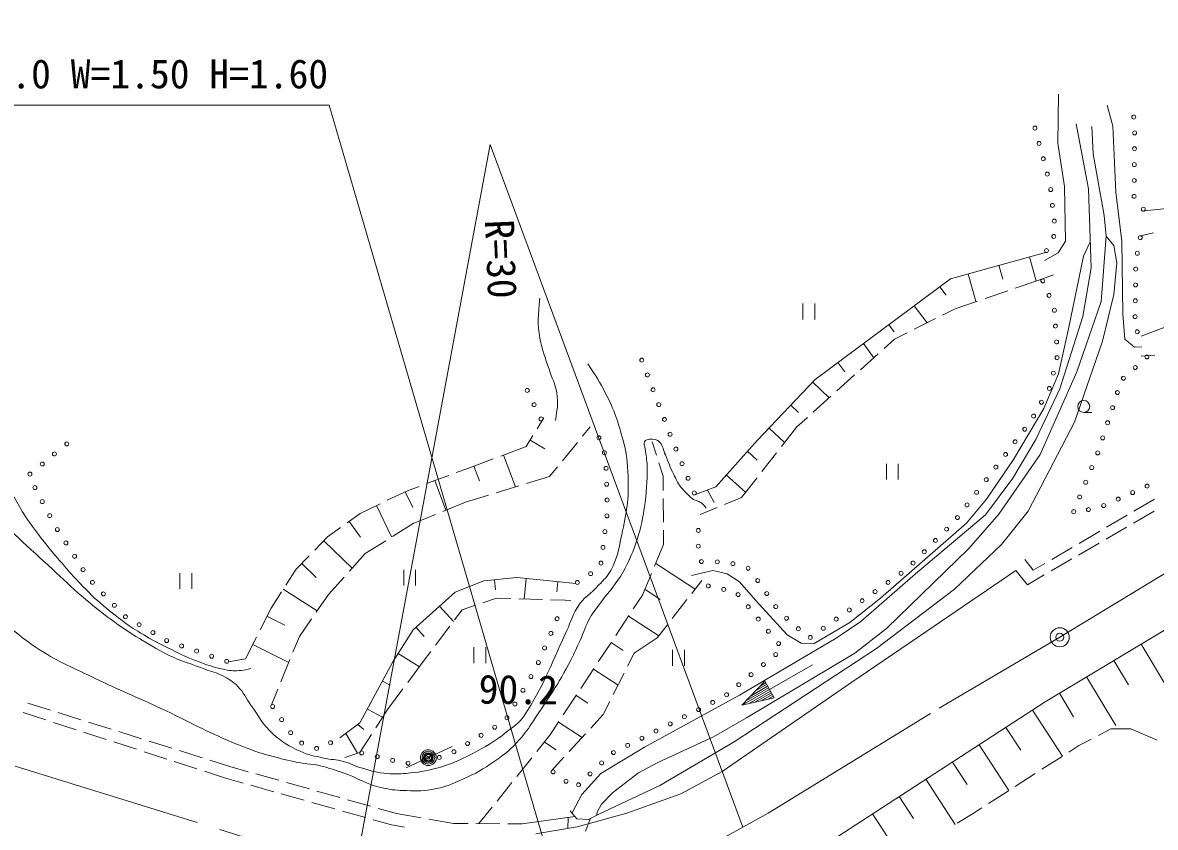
# Model space of a CAD drawing. Units: millimetres at full size, sheet at 1:1000; details may follow other scales. Extents: x 40000 to 680000, y 20000 to 380000.
# Drawn here: x 400324 to 471646, y 266400 to 317102 of the extents above; entities that cross this region are included whole.
import ezdxf
from ezdxf.enums import TextEntityAlignment as Align

# ---------------------------------------------------------------- set-up
doc = ezdxf.new("R2010")
doc.units = ezdxf.units.MM
doc.header["$LTSCALE"] = 1000
doc.header["$PDMODE"] = 32
doc.header["$PDSIZE"] = 500
doc.linetypes.add('CHAIN', pattern=[18.5, 12, -1.5, 3.5, -1.5])
for name, color, linetype, lineweight in [('M-BGD', 7, 'Continuous', 13), ('M-BMK', 2, 'CHAIN', 13), ('M-BMK-SRVR', 3, 'Continuous', 13), ('M-STR-HTXT', 7, 'Continuous', 13)]:
    doc.layers.add(name, color=color, linetype=linetype, lineweight=lineweight)
doc.layers.add('M-BGD-HTXT', color=7, linetype='Continuous')
doc.styles.add('ＭＳ ゴシック', font='')
doc.styles.get('ＭＳ ゴシック').set_extended_font_data('MS Gothic')

msp = doc.modelspace()

# ---------------------------------------------------------------- linework, layer by layer
at = {"layer": 'M-BGD'}
for p, q in [((471519, 303862), (470718, 303674)), ((461790, 301811), (462033, 300935)), ((463717, 302346), (464140, 300821)), ((459863, 301277), (460349, 299525)), ((465226, 301202), (464245, 300852)), ((458073, 300462), (458474, 299923)), ((464245, 300852), (462822, 300367)), ((460456, 299561), (459033, 299076)), ((462349, 300206), (460929, 299722)), ((449451, 299405), (449451, 298405)), ((450201, 298405), (450201, 299405)), ((456469, 299267), (457272, 298190)), ((459033, 299076), (458246, 298680)), ((457799, 298455), (456459, 297781)), ((454866, 298072), (455196, 297629)), ((456012, 297556), (455225, 297160)), ((453262, 296877), (453922, 295991)), ((455225, 297160), (454571, 296573)), ((454198, 296239), (453082, 295237)), ((471617, 296161), (470752, 296089)), ((451658, 295682), (452086, 295108)), ((452710, 294903), (451593, 293902)), ((450078, 294460), (451116, 293473)), ((451221, 293568), (450105, 292566)), ((448700, 293010), (449186, 292549)), ((467138, 292543), (467638, 292543)), ((433139, 292211), (432716, 291513)), ((449733, 292232), (449079, 291645)), ((432456, 291086), (432033, 290388)), ((435580, 291040), (436068, 291635)), ((447322, 291561), (448293, 290638)), ((449079, 291645), (448107, 290399)), ((432033, 290388), (430429, 289791)), ((432281, 290796), (433194, 290242)), ((434312, 289493), (435263, 290653)), ((440230, 289848), (439957, 290685)), ((429961, 289616), (428357, 289019)), ((430606, 289857), (431353, 287854)), ((445964, 290093), (446575, 289545)), ((447799, 290005), (446877, 288822)), ((428357, 289019), (427626, 288749)), ((428732, 289158), (429080, 288226)), ((433507, 288512), (433995, 289107)), ((440658, 288535), (440385, 289372)), ((454708, 289310), (454708, 288310)), ((455458, 288310), (455458, 289310)), ((427157, 288576), (425750, 288056)), ((426278, 288251), (426967, 286384)), ((432048, 288066), (433507, 288512)), ((440663, 287624), (440658, 288535)), ((444629, 288604), (445851, 287508)), ((446569, 288428), (445597, 287182)), ((424549, 287613), (423286, 287005)), ((424407, 287545), (424884, 286554)), ((425281, 287883), (424549, 287613)), ((430136, 287482), (431570, 287920)), ((443437, 287655), (443869, 286866)), ((422835, 286788), (421572, 286180)), ((426788, 286310), (428199, 286890)), ((428199, 286890), (429657, 287336)), ((440674, 285624), (440665, 287124)), ((445597, 287182), (444520, 286739)), ((471589, 287080), (470296, 286319)), ((421572, 286180), (420753, 285586)), ((422605, 286677), (423559, 284696)), ((424914, 285541), (426325, 286120)), ((444057, 286549), (442980, 286107)), ((469865, 286066), (468572, 285306)), ((471569, 286324), (470272, 285570)), ((420348, 285292), (419529, 284698)), ((420881, 285679), (421607, 284679)), ((423610, 284728), (424914, 285541)), ((469839, 285319), (468543, 284565)), ((419529, 284698), (418714, 283866)), ((440681, 284212), (440676, 285124)), ((468141, 285053), (466848, 284293)), ((419299, 284463), (421064, 282734)), ((421881, 283650), (423186, 284463)), ((440112, 282854), (440681, 284212)), ((466417, 284039), (465124, 283279)), ((468110, 284314), (466814, 283560)), ((418364, 283509), (417549, 282676)), ((420895, 282544), (421881, 283650)), ((463959, 282595), (463430, 283268)), ((466381, 283309), (465084, 282555)), ((417549, 282676), (416892, 281654)), ((417899, 283034), (418804, 282147)), ((424318, 282633), (424318, 281633)), ((425068, 281633), (425068, 282633)), ((440188, 283035), (442662, 281402)), ((463592, 281687), (462864, 282580)), ((464693, 283026), (463959, 282595)), ((410228, 282422), (410228, 281422)), ((410978, 281422), (410978, 282422)), ((419576, 281064), (420562, 282171)), ((430036, 282003), (430097, 281359)), ((432027, 282077), (431897, 280788)), ((434017, 281876), (433952, 281232)), ((439349, 281034), (439919, 282392)), ((442459, 281142), (443098, 281963)), ((464652, 282303), (463592, 281687)), ((416621, 281234), (415964, 280211)), ((416738, 281415), (418869, 280044)), ((418804, 279951), (419576, 281064)), ((438775, 280164), (439349, 281034)), ((439510, 281418), (440474, 280748)), ((426580, 280339), (427443, 279374)), ((428837, 280395), (427993, 280111)), ((430154, 280838), (429310, 280554)), ((431064, 280812), (430154, 280838)), ((433064, 280754), (431564, 280797)), ((434474, 280713), (433563, 280740)), ((434838, 280703), (434474, 280713)), ((441230, 279564), (442151, 280747)), ((415964, 280211), (415275, 278840)), ((415708, 279703), (416841, 279134)), ((427993, 280111), (427522, 279481)), ((437674, 278495), (438500, 279747)), ((438477, 279712), (440372, 278462)), ((417748, 278426), (418519, 279540)), ((425089, 279005), (425616, 278417)), ((427222, 279081), (426324, 277880)), ((440283, 278348), (440923, 279169)), ((415051, 278393), (414363, 277022)), ((417342, 277429), (417748, 278426)), ((438829, 277372), (440283, 278348)), ((414811, 277915), (417077, 276778)), ((426024, 277480), (425553, 276850)), ((428735, 277743), (428735, 276743)), ((429485, 276743), (429485, 277743)), ((436572, 276826), (437398, 278078)), ((437375, 278043), (438144, 277535)), ((441249, 277585), (441249, 276585)), ((441999, 276585), (441999, 277585)), ((470746, 277935), (472535, 274957)), ((414363, 277022), (413290, 276821)), ((416587, 275577), (417153, 276966)), ((423970, 277358), (425305, 276514)), ((425553, 276850), (424570, 275534)), ((438417, 276556), (438829, 277372)), ((469031, 276906), (469952, 275372)), ((435470, 275157), (436296, 276409)), ((436273, 276374), (437812, 275358)), ((437515, 274771), (438191, 276110)), ((450055, 276644), (447348, 275086)), ((422985, 275618), (423459, 275363)), ((445615, 274089), (447049, 275606)), ((447169, 275398), (446475, 274999)), ((446762, 275303), (447109, 275502)), ((447648, 274566), (447049, 275606)), ((467317, 275876), (469159, 272809)), ((415993, 274116), (416399, 275114)), ((424271, 275133), (423289, 273817)), ((434368, 273488), (435195, 274740)), ((435172, 274705), (435910, 274217)), ((445615, 274089), (447348, 275086)), ((447288, 275190), (445902, 274392)), ((447408, 274982), (446021, 274184)), ((446188, 274696), (447229, 275294)), ((446428, 274280), (447468, 274878)), ((447528, 274774), (446834, 274375)), ((447241, 274471), (447588, 274670)), ((465602, 274846), (466494, 273361)), ((402083, 273783), (400652, 274233)), ((436877, 273509), (437289, 274325)), ((445615, 274089), (447648, 274566)), ((401784, 273171), (400357, 273634)), ((403991, 273184), (402560, 273633)), ((422038, 273857), (422987, 273347)), ((423289, 273817), (422557, 272677)), ((436097, 272659), (436877, 273509)), ((463906, 273787), (465794, 270883)), ((403687, 272554), (402260, 273017)), ((405899, 272584), (404468, 273034)), ((421439, 272884), (421800, 272566)), ((433519, 272201), (434093, 273070)), ((434070, 273036), (435547, 272060)), ((462229, 272697), (463166, 271256)), ((468059, 272195), (468842, 272608)), ((468842, 272608), (470099, 272608)), ((470099, 272608), (471761, 271891)), ((405589, 271937), (404162, 272400)), ((407492, 271320), (406065, 271783)), ((407807, 271984), (406376, 272434)), ((409715, 271385), (408284, 271834)), ((420666, 272317), (421407, 271067)), ((422286, 272257), (421554, 271117)), ((432695, 271173), (433519, 272201)), ((433178, 271776), (433917, 271289)), ((434744, 271185), (435759, 272290)), ((466833, 271548), (467616, 271961)), ((409394, 270703), (407967, 271165)), ((411623, 270785), (410192, 271235)), ((421554, 271117), (420609, 270795)), ((424475, 270142), (427363, 271486)), ((460552, 271607), (462425, 268725)), ((466189, 271136), (466833, 271548)), ((411296, 270086), (409870, 270548)), ((413375, 270234), (412100, 270635)), ((431444, 269612), (432382, 270783)), ((433626, 269967), (434406, 270817)), ((458875, 270517), (459799, 269097)), ((464505, 270057), (465768, 270866)), ((413038, 269521), (411772, 269931)), ((414527, 269909), (413375, 270234)), ((416451, 269365), (415008, 269773)), ((462821, 268978), (464084, 269787)), ((414206, 269191), (413038, 269521)), ((416130, 268648), (414687, 269055)), ((418376, 268822), (416932, 269229)), ((430193, 268052), (431131, 269222)), ((457199, 269427), (459045, 266587)), ((418055, 268105), (416612, 268512)), ((420301, 268278), (418857, 268686)), ((455522, 268337), (456417, 266959)), ((461137, 267900), (462400, 268709)), ((419980, 267561), (418536, 267969)), ((422225, 267734), (420782, 268142)), ((423858, 267273), (422707, 267598)), ((429056, 266634), (429880, 267662)), ((460072, 267218), (460715, 267630)), ((421905, 267018), (420461, 267426)), ((423554, 266553), (422386, 266882)), ((425409, 267001), (423858, 267273)), ((427452, 266643), (425901, 266915)), ((431785, 266618), (435103, 267076)), ((434672, 267017), (434655, 266336)), ((435759, 266161), (436083, 266966)), ((453845, 267247), (455636, 264492)), ((459164, 266660), (460072, 267218)), ((424377, 266417), (423554, 266553)), ((427452, 266643), (428368, 266638)), ((428868, 266635), (430368, 266626)), ((430868, 266624), (431785, 266618))]:
    msp.add_line(p, q, dxfattribs=at)
for points in [[(470962, 305242), (474358, 305605), (481327, 310217), (487340, 317102)], [(464657, 302120), (465530, 302598), (465987, 303335), (465924, 306783), (465499, 309504), (465551, 312599)], [(468614, 311893), (468967, 310574), (469154, 306430), (469539, 303325), (469601, 298724), (469726, 297166), (470338, 296657), (470795, 296678)], [(470752, 297340), (478303, 300207), (487577, 304922), (497049, 311013)], [(434915, 267301), (434961, 267393), (435524, 268464), (436725, 269789), (439471, 271455), (445470, 274723), (451557, 278327), (453104, 279376), (456552, 282377), (460945, 286085), (462680, 288401), (464123, 290831), (465640, 294020), (467083, 298586), (467596, 301660), (467443, 306638), (466654, 310730)], [(467636, 310556), (467740, 308832), (468415, 304948), (468558, 303656), (468228, 299526), (466712, 295102), (464386, 289888), (461794, 286143), (459909, 283962), (454722, 278930), (452722, 277382), (445904, 273301), (443817, 272101), (440311, 270496), (439096, 269842), (437461, 268580), (436766, 267869), (436517, 267405), (436462, 267165)], [(436604, 267240), (440453, 269033), (445127, 271795), (454090, 277674), (458992, 281402), (461968, 284214), (463635, 286317), (466549, 291925), (468325, 297035), (469041, 299979), (469228, 301958), (469026, 303064), (468558, 303656)], [(467546, 303294), (467115, 302381), (466173, 297818), (465543, 294968), (464615, 292792), (462715, 289572), (461011, 287069), (459765, 285574), (454344, 280838), (452412, 279311), (450158, 277992), (449348, 278013), (448455, 278522), (446461, 280724), (445454, 281877), (444685, 282375), (443781, 282583), (442442, 282271)], [(464735, 302628), (458753, 300969), (450224, 294613), (446602, 290804), (443961, 287859), (442582, 287322)], [(430661, 244839), (437609, 254404), (439712, 257582), (441847, 260417), (445788, 262380), (451583, 265776), (464716, 274313), (482156, 284790), (494050, 291730), (500851, 295189), (505127, 296824), (509006, 297970), (512815, 298647), (516624, 298904), (525013, 298343), (548171, 295960), (559082, 294716)], [(462864, 282580), (457723, 279083), (452478, 275511), (444361, 269921), (441760, 268513), (438364, 267288), (435238, 266436), (432628, 265986)], [(420300, 272048), (421565, 272976), (423642, 276839), (424909, 278844), (427568, 281222), (429364, 281939), (431441, 282136), (435149, 281762)], [(434798, 267442), (435213, 266944), (435961, 266902), (436604, 267240)]]:
    msp.add_lwpolyline(points, dxfattribs=at)
for centre, radius in [((470289, 311154), 125), ((464064, 310455), 125), ((470339, 310156), 125), ((464324, 309490), 125), ((470333, 309156), 125), ((464583, 308524), 125), ((470323, 308156), 125), ((464843, 307558), 125), ((465057, 306584), 125), ((470313, 307156), 125), ((470309, 306158), 125), ((465169, 305590), 125), ((470890, 305344), 125), ((465281, 304597), 125), ((465248, 303629), 125), ((470695, 303551), 125), ((464792, 302739), 125), ((470511, 302568), 125), ((470408, 301577), 125), ((464560, 300832), 125), ((470397, 300577), 125), ((464954, 299913), 125), ((470385, 299577), 125), ((465289, 298980), 125), ((470374, 298577), 125), ((465357, 297982), 125), ((470505, 297624), 125), ((465425, 296984), 125), ((465458, 295990), 125), ((471118, 296043), 125), ((439311, 295839), 125), ((470376, 295372), 125), ((439667, 294905), 125), ((465224, 295017), 125), ((469635, 294701), 125), ((432095, 293931), 125), ((440023, 293970), 125), ((464972, 294052), 125), ((469257, 293795), 125), ((432531, 293032), 125), ((440380, 293036), 125), ((464475, 293185), 125), ((467138, 292918), 375), ((463978, 292317), 125), ((468949, 292844), 125), ((432968, 292132), 125), ((440736, 292102), 125), ((468641, 291892), 125), ((436606, 290943), 125), ((441092, 291167), 125), ((463423, 291487), 125), ((468332, 290941), 125), ((403101, 290564), 125), ((441457, 290236), 125), ((462817, 290692), 125), ((402329, 289928), 125), ((436953, 290005), 125), ((462211, 289896), 125), ((468017, 289992), 125), ((401557, 289293), 125), ((437064, 289021), 125), ((441843, 289314), 125), ((461605, 289101), 125), ((467639, 289066), 125), ((400784, 288658), 125), ((437095, 288022), 125), ((442228, 288391), 125), ((460999, 288305), 125), ((467261, 288141), 125), ((401092, 287806), 125), ((442614, 287468), 125), ((460393, 287510), 125), ((470218, 287493), 125), ((471130, 287903), 125), ((401560, 286922), 125), ((437126, 287022), 125), ((459788, 286714), 125), ((466882, 287215), 125), ((468393, 286674), 125), ((469305, 287084), 125), ((402027, 286038), 125), ((437117, 286025), 125), ((459182, 285919), 125), ((466504, 286289), 125), ((467434, 286418), 125), ((402508, 285161), 125), ((458501, 285188), 125), ((436991, 285033), 125), ((442868, 285106), 125), ((457799, 284476), 125), ((403049, 284320), 125), ((436866, 284041), 125), ((442868, 284117), 125), ((457097, 283764), 125), ((403590, 283479), 125), ((436740, 283049), 125), ((443064, 283149), 125), ((444064, 283130), 125), ((456395, 283052), 125), ((404131, 282638), 125), ((436087, 282384), 125), ((445049, 283014), 125), ((446007, 282728), 125), ((455634, 282408), 125), ((404721, 281836), 125), ((435253, 281831), 125), ((443490, 281610), 125), ((446610, 281953), 125), ((454818, 281831), 125), ((405411, 281112), 125), ((444467, 281396), 125), ((445372, 281066), 125), ((447179, 281130), 125), ((454002, 281254), 125), ((406101, 280389), 125), ((446009, 280295), 125), ((447748, 280308), 125), ((453185, 280676), 125), ((406795, 279669), 125), ((433975, 279543), 125), ((446646, 279523), 125), ((448422, 279578), 125), ((451552, 279521), 125), ((452369, 280099), 125), ((407661, 279169), 125), ((447282, 278752), 125), ((449167, 278912), 125), ((450736, 278944), 125), ((408527, 278669), 125), ((409393, 278169), 125), ((433583, 278623), 125), ((449920, 278366), 125), ((410332, 277831), 125), ((411279, 277508), 125), ((433191, 277703), 125), ((447919, 277981), 125), ((412225, 277185), 125), ((413171, 276861), 125), ((432799, 276783), 125), ((446967, 276657), 125), ((447741, 277290), 125), ((432331, 275902), 125), ((446192, 276024), 125), ((445418, 275391), 125), ((431827, 275038), 125), ((444644, 274758), 125), ((416064, 274013), 125), ((431324, 274173), 125), ((442882, 273820), 125), ((443775, 274271), 125), ((416630, 273189), 125), ((430821, 273309), 125), ((441990, 273370), 125), ((417197, 272366), 125), ((430049, 272710), 125), ((440204, 272468), 125), ((441097, 272919), 125), ((417893, 271709), 125), ((419712, 271735), 125), ((428335, 271678), 125), ((429192, 272194), 125), ((439312, 272017), 125), ((418835, 271373), 125), ((421676, 271088), 125), ((425871, 270792), 500), ((425871, 270792), 400), ((425871, 270792), 300), ((427479, 271163), 125), ((437527, 271115), 125), ((438419, 271566), 125), ((422648, 270856), 125), ((423621, 270623), 125), ((424595, 270444), 125), ((425579, 270624), 125), ((425871, 270792), 200), ((425871, 270792), 100), ((425871, 270792), 20), ((426562, 270804), 125), ((436780, 270457), 125), ((433728, 269894), 125), ((436053, 269770), 125), ((434539, 269310), 125), ((435327, 269083), 125)]:
    msp.add_circle(centre, radius, dxfattribs=at)
for points, knots in [([(433872, 292041), (433992, 292792), (434050, 293102), (433950, 293770), (433859, 294378), (433649, 294679), (433467, 295266), (433233, 296024), (433025, 296431), (432891, 297213), (432725, 298185), (432788, 298612), (432891, 299737)], [0, 0, 0, 0, 1, 1, 1, 2, 2, 2, 3, 3, 3, 4, 4, 4, 4]), ([(291623, 290893), (292808, 291199), (293229, 291296), (294282, 291364), (295445, 291439), (296106, 291337), (297259, 291163), (298721, 290943), (299540, 290767), (300949, 290319), (302409, 289855), (303139, 289354), (304584, 288844), (305849, 288397), (306560, 288116), (307880, 287882), (308796, 287719), (309325, 287731), (310255, 287688), (311622, 287624), (312390, 287708), (313758, 287695), (319323, 287640), (322439, 287525), (328003, 287438), (334775, 287331), (338569, 287273), (345342, 287227), (351165, 287188), (354428, 287160), (360251, 287239), (362132, 287265), (363184, 287343), (365065, 287379), (366698, 287411), (367614, 287434), (369248, 287426), (372033, 287413), (373592, 287334), (376377, 287286), (379925, 287224), (381912, 287096), (385460, 287146), (386477, 287160), (387047, 287178), (388061, 287255), (388942, 287321), (389443, 287341), (390305, 287535), (391338, 287768), (391874, 288062), (392906, 288298), (393455, 288424), (393767, 288556), (394329, 288527), (394862, 288499), (395177, 288444), (395658, 288215), (396285, 287917), (396597, 287667), (397144, 287239), (398805, 285940), (399582, 285031), (401153, 283625), (402711, 282230), (403505, 281353), (405151, 280062), (406556, 278961), (407408, 278417), (408963, 277539), (410003, 276951), (410677, 276806), (411788, 276365), (412230, 276189), (412512, 276167), (412930, 275939), (413324, 275725), (413564, 275609), (413875, 275285), (414265, 274879), (414364, 274556), (414696, 274101), (415225, 273374), (415429, 272875), (416098, 272273), (416683, 271746), (417088, 271527), (417801, 271193), (418340, 270940), (418685, 270903), (419265, 270767), (419750, 270654), (420041, 270686), (420522, 270559), (420970, 270442), (421187, 270269), (421633, 270144), (422272, 269965), (422633, 269840), (423295, 269791), (423756, 269757), (424018, 269758), (424479, 269801), (425237, 269873), (425664, 269938), (426400, 270134), (427292, 270370), (427774, 270589), (428592, 271016), (429486, 271483), (429988, 271765), (430773, 272398), (431235, 272771), (431569, 272928), (431894, 273426), (433126, 275310), (433537, 276533), (434492, 278572), (434795, 279218), (434881, 279622), (435240, 280239), (435630, 280908), (436103, 281087), (436611, 281672), (436914, 282021), (437142, 282182), (437359, 282591), (437788, 283401), (437856, 283938), (438044, 284834), (438341, 286248), (438509, 287067), (438449, 288511), (438412, 289401), (438378, 289912), (438137, 290770), (437803, 291964), (437601, 292644), (437031, 293745), (436643, 294497), (436476, 294778), (435910, 295599)], [0, 0, 0, 0, 1, 1, 1, 2, 2, 2, 3, 3, 3, 4, 4, 4, 5, 5, 5, 6, 6, 6, 7, 7, 7, 8, 8, 8, 9, 9, 9, 10, 10, 10, 11, 11, 11, 12, 12, 12, 13, 13, 13, 14, 14, 14, 15, 15, 15, 16, 16, 16, 17, 17, 17, 18, 18, 18, 19, 19, 19, 20, 20, 20, 21, 21, 21, 22, 22, 22, 23, 23, 23, 24, 24, 24, 25, 25, 25, 26, 26, 26, 27, 27, 27, 28, 28, 28, 29, 29, 29, 30, 30, 30, 31, 31, 31, 32, 32, 32, 33, 33, 33, 34, 34, 34, 35, 35, 35, 36, 36, 36, 37, 37, 37, 38, 38, 38, 39, 39, 39, 40, 40, 40, 41, 41, 41, 42, 42, 42, 43, 43, 43, 44, 44, 44, 45, 45, 45, 46, 46, 46, 47, 47, 47, 47]), ([(284397, 295107), (286555, 294310), (287099, 294104), (288837, 293479), (289372, 293287), (289650, 293097), (290208, 292988), (290801, 292873), (291147, 292890), (291750, 292879), (292731, 292861), (293280, 292917), (294259, 292973), (295271, 293030), (295831, 293189), (296845, 293191), (297975, 293193), (298616, 293151), (299727, 292942), (300678, 292763), (301197, 292572), (302095, 292209), (303079, 291812), (303550, 291417), (304509, 290963), (305461, 290513), (305966, 290160), (306986, 289904), (307803, 289699), (308282, 289676), (309121, 289608), (310983, 289455), (312035, 289536), (313903, 289514), (316745, 289482), (318337, 289551), (321178, 289545), (325608, 289536), (328090, 289480), (332520, 289468), (337138, 289455), (339725, 289529), (344344, 289514), (351038, 289492), (354787, 289419), (361480, 289343), (368607, 289262), (372598, 289048), (379725, 289100), (381557, 289113), (382588, 289097), (384414, 289255), (385519, 289351), (386127, 289516), (387203, 289785), (388121, 290015), (388622, 290200), (389508, 290533), (390555, 290926), (391122, 291197), (392157, 291623), (392790, 291884), (393106, 292153), (393777, 292293), (394129, 292366), (394340, 292394), (394696, 292340), (395100, 292278), (395326, 292183), (395672, 291966), (396237, 291611), (396483, 291311), (396950, 290834), (397484, 290287), (397737, 289937), (398227, 289349), (398608, 288892), (398826, 288638), (399172, 288154), (399843, 287217), (400067, 286590), (400735, 285651), (401311, 284842), (401656, 284404), (402293, 283642), (402982, 282819), (403363, 282351), (404116, 281585), (404688, 281003), (405012, 280675), (405648, 280163), (406371, 279579), (406783, 279256), (407569, 278761), (408133, 278405), (408458, 278217), (409054, 277919), (409993, 277451), (410512, 277165), (411495, 276798), (412092, 276574), (412438, 276467), (413063, 276341), (413453, 276262), (413686, 276242), (414081, 276289), (414323, 276318), (414422, 276335), (414694, 276413)], [0, 0, 0, 0, 1, 1, 1, 2, 2, 2, 3, 3, 3, 4, 4, 4, 5, 5, 5, 6, 6, 6, 7, 7, 7, 8, 8, 8, 9, 9, 9, 10, 10, 10, 11, 11, 11, 12, 12, 12, 13, 13, 13, 14, 14, 14, 15, 15, 15, 16, 16, 16, 17, 17, 17, 18, 18, 18, 19, 19, 19, 20, 20, 20, 21, 21, 21, 22, 22, 22, 23, 23, 23, 24, 24, 24, 25, 25, 25, 26, 26, 26, 27, 27, 27, 28, 28, 28, 29, 29, 29, 30, 30, 30, 31, 31, 31, 32, 32, 32, 33, 33, 33, 34, 34, 34, 35, 35, 35, 36, 36, 36, 36]), ([(322726, 284602), (334572, 284873), (337676, 285000), (347259, 284928), (352640, 284888), (355657, 284902), (361034, 284700), (362770, 284635), (363748, 284653), (365474, 284467), (367172, 284283), (368100, 284000), (369797, 283812), (372287, 283536), (373698, 283564), (376200, 283462), (381118, 283260), (383879, 283326), (388795, 283088), (390778, 282992), (391930, 283199), (393866, 282761), (394450, 282629), (394759, 282472), (395289, 282194), (396564, 281526), (397101, 280867), (398253, 280003), (399596, 278996), (400243, 278280), (401677, 277407), (402785, 276733), (403469, 276465), (404637, 275901), (406249, 275123), (407178, 274744), (408804, 273998), (411029, 272977), (412203, 272235), (414493, 271373), (415599, 270957), (416251, 270813), (417401, 270542), (418037, 270392), (418416, 270429), (419053, 270282), (419603, 270155), (419899, 270036), (420434, 269856), (421442, 269518), (421940, 269117), (422978, 268891), (423474, 268783), (423759, 268743), (424266, 268724), (424980, 268699), (425389, 268672), (426094, 268787), (426901, 268918), (427331, 269120), (428078, 269451), (428875, 269805), (429303, 270056), (430020, 270552), (430699, 271022), (431074, 271314), (431619, 271934), (431995, 272361), (432170, 272631), (432481, 273107), (433443, 274579), (434033, 275379), (434843, 276940), (435087, 277411), (435201, 277686), (435419, 278170), (435673, 278734), (435764, 279075), (436058, 279619), (436280, 280031), (436482, 280214), (436755, 280594), (437290, 281338), (437687, 281694), (438126, 282498), (438483, 283151), (438668, 283531), (438909, 284236), (439203, 285097), (439334, 285599), (439463, 286500), (439609, 287530), (439648, 288118), (439643, 289159), (439640, 289588), (439562, 289824), (439525, 290253), (439509, 290428), (439400, 290551), (439490, 290703), (439560, 290819), (439667, 290844), (439802, 290855), (440067, 290877), (440279, 290856), (440453, 290654), (440670, 290402), (440660, 290178), (440792, 289872), (440999, 289388), (441080, 289101), (441318, 288632), (441474, 288325), (441538, 288133), (441754, 287864), (442010, 287546), (442167, 287373), (442488, 287123), (442720, 286943), (442946, 286979), (443153, 286770), (443244, 286678), (443285, 286635), (443361, 286514)], [0, 0, 0, 0, 1, 1, 1, 2, 2, 2, 3, 3, 3, 4, 4, 4, 5, 5, 5, 6, 6, 6, 7, 7, 7, 8, 8, 8, 9, 9, 9, 10, 10, 10, 11, 11, 11, 12, 12, 12, 13, 13, 13, 14, 14, 14, 15, 15, 15, 16, 16, 16, 17, 17, 17, 18, 18, 18, 19, 19, 19, 20, 20, 20, 21, 21, 21, 22, 22, 22, 23, 23, 23, 24, 24, 24, 25, 25, 25, 26, 26, 26, 27, 27, 27, 28, 28, 28, 29, 29, 29, 30, 30, 30, 31, 31, 31, 32, 32, 32, 33, 33, 33, 34, 34, 34, 35, 35, 35, 36, 36, 36, 37, 37, 37, 38, 38, 38, 39, 39, 39, 40, 40, 40, 41, 41, 41, 41])]:
    msp.add_open_spline(points, degree=3, knots=knots, dxfattribs=at)
msp.add_point((425871, 270792), dxfattribs=at)
at = {"layer": 'M-BMK'}
msp.add_lwpolyline([(399847, 270251), (423635, 262890), (426767, 262305), (430646, 262119), (435961, 262659), (439668, 263614), (443096, 264975), (447260, 267285), (458041, 273906), (465627, 278377), (484080, 289602), (495219, 296199), (499581, 298225), (503927, 299751), (507230, 300686), (511654, 301434), (517185, 301948), (521547, 301917), (547018, 299245), (553873, 298575), (559473, 298127)], dxfattribs=at)
at = {"layer": 'M-BMK-SRVR'}
msp.add_circle((465627, 278377), 600, dxfattribs=at)
msp.add_point((465627, 278377), dxfattribs=at)
at = {"layer": 'M-STR-HTXT'}
for q in [(421236, 263632), (445667, 266402)]:
    msp.add_line((429755, 309425), q, dxfattribs=at)
msp.add_lwpolyline([(433984, 262631), (419620, 311909), (382120, 311909)], dxfattribs=at)

# ---------------------------------------------------------------- texts
at = {"layer": 'M-BGD-HTXT', "style": 'ＭＳ ゴシック'}
msp.add_text('90.2', height=1833, rotation=359.362, dxfattribs=at).set_placement((431516, 273619), align=Align.BOTTOM_CENTER)
at = {"layer": 'M-STR-HTXT', "style": 'ＭＳ ゴシック'}
msp.add_text('カルバート L=1.0 W=1.50 H=1.60', height=1833, dxfattribs=at).set_placement((382120, 312409), align=Align.BOTTOM_LEFT)
msp.add_text('R=30', height=1833, rotation=272.468, dxfattribs=at).set_placement((430449, 302209), align=Align.MIDDLE_CENTER)

doc.saveas('drawing.dxf')
